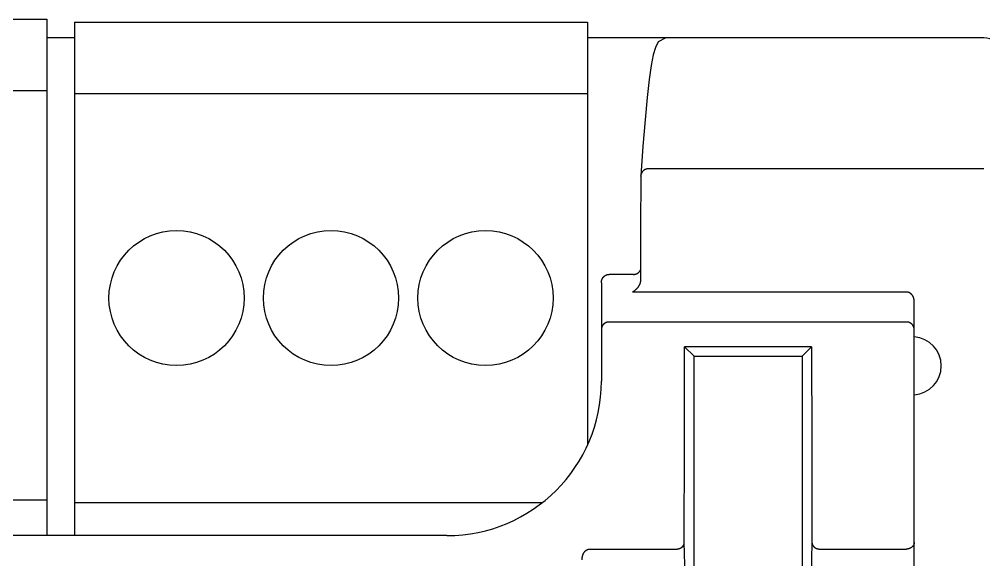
# Model space of a CAD drawing. Extents: x 867151 to 1787449, y -2071112 to -1028603.
# Drawn here: x 871188.07 to 871213.05, y -1032620.96 to -1032606.95 of the extents above; entities that cross this region are included whole.
import ezdxf

# ---------------------------------------------------------------- set-up
doc = ezdxf.new("R2010")
doc.units = 0
doc.header["$LTSCALE"] = 4
doc.header["$MEASUREMENT"] = 0
doc.layers.get('0').update_dxf_attribs({"linetype": 'CONTINUOUS'})
doc.layers.add('20000_FRONT_O', color=7, linetype='CONTINUOUS')

# ---------------------------------------------------------------- blocks, each defined once
blk = doc.blocks.new('CPU')
at = {"layer": '20000_FRONT_O', "color": 7, "linetype": 'Continuous'}
for p, q in [((82731.018, 11093.673), (82812.298, 11093.673)), ((82812.298, 11093.673), (82812.298, 11080.293)), ((82813.018, 11093.6), (82813.018, 11080.293)), ((82813.018, 11093.6), (82826.298, 11093.6)), ((82826.298, 11093.6), (82826.298, 11082.64)), ((82813.018, 11093.193), (82812.298, 11093.193)), ((82836.558, 11093.193), (82826.298, 11093.193)), ((82828.131, 11093.089), (82828.056, 11092.942)), ((82828.329, 11093.193), (82828.131, 11093.089)), ((82828.056, 11092.942), (82828.001, 11092.749)), ((82828.001, 11092.749), (82827.949, 11092.477)), ((82827.949, 11092.477), (82827.896, 11092.113)), ((82827.896, 11092.113), (82827.842, 11091.647)), ((82731.018, 11091.823), (82812.298, 11091.823)), ((82813.018, 11091.75), (82826.298, 11091.75)), ((82827.842, 11091.647), (82827.788, 11091.071)), ((82827.788, 11091.071), (82827.732, 11090.382)), ((82827.732, 11090.382), (82827.679, 11089.617)), ((82836.558, 11089.798), (82827.879, 11089.798)), ((82827.679, 11089.605), (82827.679, 11089.619)), ((82827.493, 11087.062), (82826.858, 11087.062)), ((82826.658, 11086.846), (82826.658, 11084.293)), ((82827.671, 11086.912), (82827.67, 11086.896)), ((82834.558, 11086.604), (82827.463, 11086.604)), ((82834.758, 11053.204), (82834.758, 11086.365)), ((82834.558, 11085.828), (82826.858, 11085.828)), ((82828.814, 11085.187), (82828.814, 11085.188)), ((82828.814, 11085.186), (82828.814, 11085.187)), ((82828.814, 11085.186), (82829.058, 11084.943)), ((82832.102, 11085.186), (82828.814, 11085.186)), ((82832.102, 11085.186), (82831.858, 11084.943)), ((82832.102, 11085.188), (82832.102, 11085.187)), ((82832.102, 11085.187), (82832.102, 11085.186)), ((82829.058, 11060.443), (82829.058, 11084.943)), ((82829.058, 11084.943), (82831.858, 11084.943)), ((82831.858, 11084.943), (82831.858, 11060.443)), ((82732.104, 11081.223), (82812.298, 11081.223)), ((82813.018, 11081.15), (82825.128, 11081.15)), ((82822.658, 11080.293), (82734.658, 11080.293)), ((82826.358, 11079.945), (82828.606, 11079.945)), ((82832.31, 11079.945), (82834.558, 11079.945))]:
    blk.add_line(p, q, dxfattribs=at)
for points in [[(82827.879, 11089.798), (82827.874, 11089.797), (82827.869, 11089.797), (82827.864, 11089.797), (82827.86, 11089.797), (82827.855, 11089.796), (82827.85, 11089.796), (82827.846, 11089.795), (82827.841, 11089.794), (82827.836, 11089.793), (82827.832, 11089.792), (82827.827, 11089.791), (82827.822, 11089.79), (82827.818, 11089.788), (82827.813, 11089.787), (82827.809, 11089.786), (82827.804, 11089.784), (82827.8, 11089.782), (82827.795, 11089.78), (82827.791, 11089.778), (82827.787, 11089.776), (82827.782, 11089.774), (82827.778, 11089.772), (82827.774, 11089.77), (82827.77, 11089.767), (82827.766, 11089.765), (82827.762, 11089.762), (82827.758, 11089.759), (82827.755, 11089.757), (82827.751, 11089.754), (82827.747, 11089.751), (82827.744, 11089.748), (82827.74, 11089.745), (82827.737, 11089.741), (82827.734, 11089.738), (82827.73, 11089.735), (82827.727, 11089.731), (82827.724, 11089.728), (82827.721, 11089.724), (82827.718, 11089.721), (82827.715, 11089.717), (82827.713, 11089.713), (82827.71, 11089.709), (82827.707, 11089.705), (82827.705, 11089.701), (82827.703, 11089.697), (82827.701, 11089.693), (82827.698, 11089.689), (82827.697, 11089.685), (82827.695, 11089.681), (82827.693, 11089.677), (82827.691, 11089.672), (82827.69, 11089.668), (82827.688, 11089.664), (82827.687, 11089.659), (82827.685, 11089.655), (82827.684, 11089.651), (82827.683, 11089.646), (82827.682, 11089.642), (82827.681, 11089.637), (82827.681, 11089.633), (82827.68, 11089.628), (82827.68, 11089.624), (82827.679, 11089.619)], [(82827.679, 11089.604), (82827.675, 11088.259), (82827.671, 11086.912)], [(82827.683, 11089.613), (82827.683, 11089.613), (82827.683, 11089.613), (82827.683, 11089.612), (82827.683, 11089.612), (82827.683, 11089.612), (82827.683, 11089.612), (82827.683, 11089.612), (82827.682, 11089.612), (82827.682, 11089.612), (82827.682, 11089.612), (82827.682, 11089.612), (82827.682, 11089.611), (82827.682, 11089.611), (82827.682, 11089.611), (82827.682, 11089.611), (82827.681, 11089.611), (82827.681, 11089.611), (82827.681, 11089.611), (82827.681, 11089.611), (82827.681, 11089.61), (82827.681, 11089.61), (82827.681, 11089.61), (82827.681, 11089.61), (82827.68, 11089.61), (82827.68, 11089.61), (82827.68, 11089.61), (82827.68, 11089.609), (82827.68, 11089.609), (82827.68, 11089.609), (82827.68, 11089.609), (82827.68, 11089.609), (82827.68, 11089.609), (82827.68, 11089.609), (82827.679, 11089.608), (82827.679, 11089.608), (82827.679, 11089.608), (82827.679, 11089.608), (82827.679, 11089.608), (82827.679, 11089.608), (82827.679, 11089.608), (82827.679, 11089.607), (82827.679, 11089.607), (82827.679, 11089.607), (82827.679, 11089.607), (82827.679, 11089.607), (82827.679, 11089.607), (82827.679, 11089.606), (82827.679, 11089.606), (82827.679, 11089.606), (82827.679, 11089.606), (82827.679, 11089.606), (82827.679, 11089.606), (82827.679, 11089.605), (82827.679, 11089.605), (82827.679, 11089.605), (82827.679, 11089.605), (82827.679, 11089.605)], [(82826.658, 11086.846), (82826.658, 11086.851), (82826.658, 11086.857), (82826.659, 11086.862), (82826.659, 11086.868), (82826.66, 11086.873), (82826.66, 11086.878), (82826.661, 11086.884), (82826.662, 11086.889), (82826.663, 11086.894), (82826.664, 11086.9), (82826.666, 11086.905), (82826.667, 11086.91), (82826.669, 11086.915), (82826.67, 11086.921), (82826.672, 11086.926), (82826.674, 11086.931), (82826.676, 11086.936), (82826.678, 11086.94), (82826.68, 11086.945), (82826.683, 11086.95), (82826.685, 11086.955), (82826.688, 11086.959), (82826.69, 11086.964), (82826.693, 11086.968), (82826.696, 11086.973), (82826.699, 11086.977), (82826.702, 11086.981), (82826.705, 11086.985), (82826.708, 11086.989), (82826.712, 11086.994), (82826.715, 11086.997), (82826.719, 11087.001), (82826.722, 11087.005), (82826.726, 11087.008), (82826.73, 11087.012), (82826.733, 11087.015), (82826.737, 11087.018), (82826.741, 11087.021), (82826.745, 11087.024), (82826.749, 11087.027), (82826.753, 11087.03), (82826.757, 11087.033), (82826.761, 11087.035), (82826.766, 11087.038), (82826.77, 11087.04), (82826.774, 11087.042), (82826.779, 11087.045), (82826.783, 11087.047), (82826.788, 11087.048), (82826.792, 11087.05), (82826.797, 11087.052), (82826.801, 11087.053), (82826.806, 11087.055), (82826.811, 11087.056), (82826.815, 11087.057), (82826.82, 11087.058), (82826.825, 11087.059), (82826.829, 11087.06), (82826.834, 11087.061), (82826.839, 11087.061), (82826.844, 11087.062), (82826.848, 11087.062), (82826.853, 11087.062), (82826.858, 11087.062)], [(82827.493, 11087.062), (82827.497, 11087.062), (82827.501, 11087.062), (82827.505, 11087.063), (82827.509, 11087.063), (82827.513, 11087.063), (82827.517, 11087.064), (82827.522, 11087.064), (82827.526, 11087.065), (82827.53, 11087.066), (82827.533, 11087.067), (82827.537, 11087.068), (82827.541, 11087.069), (82827.545, 11087.07), (82827.549, 11087.071), (82827.553, 11087.072), (82827.557, 11087.073), (82827.561, 11087.075), (82827.565, 11087.076), (82827.568, 11087.078), (82827.572, 11087.08), (82827.576, 11087.081), (82827.58, 11087.083), (82827.583, 11087.085), (82827.587, 11087.087), (82827.591, 11087.089), (82827.594, 11087.092), (82827.598, 11087.094), (82827.601, 11087.096), (82827.605, 11087.099), (82827.608, 11087.101), (82827.611, 11087.104), (82827.615, 11087.106), (82827.618, 11087.109), (82827.621, 11087.112), (82827.624, 11087.115), (82827.627, 11087.117), (82827.63, 11087.12), (82827.633, 11087.123), (82827.636, 11087.127), (82827.639, 11087.13), (82827.642, 11087.133), (82827.645, 11087.137), (82827.648, 11087.14), (82827.651, 11087.144), (82827.653, 11087.148), (82827.656, 11087.151), (82827.658, 11087.155), (82827.661, 11087.159), (82827.663, 11087.163), (82827.665, 11087.167), (82827.668, 11087.171), (82827.67, 11087.175), (82827.672, 11087.179), (82827.674, 11087.183)], [(82827.653, 11086.815), (82827.65, 11086.807), (82827.647, 11086.8), (82827.643, 11086.793), (82827.64, 11086.785), (82827.636, 11086.777), (82827.632, 11086.77), (82827.627, 11086.762), (82827.623, 11086.754), (82827.618, 11086.747), (82827.613, 11086.739), (82827.608, 11086.732), (82827.603, 11086.724), (82827.598, 11086.719), (82827.594, 11086.713), (82827.589, 11086.707), (82827.585, 11086.702), (82827.58, 11086.696), (82827.575, 11086.691), (82827.57, 11086.686), (82827.565, 11086.68), (82827.56, 11086.675), (82827.554, 11086.669), (82827.549, 11086.664), (82827.543, 11086.659), (82827.537, 11086.654), (82827.531, 11086.649), (82827.525, 11086.644), (82827.519, 11086.639), (82827.513, 11086.634), (82827.506, 11086.63), (82827.499, 11086.625), (82827.493, 11086.62), (82827.487, 11086.617), (82827.481, 11086.614), (82827.475, 11086.61), (82827.469, 11086.607), (82827.463, 11086.604)], [(82827.662, 11086.844), (82827.661, 11086.842), (82827.661, 11086.84), (82827.66, 11086.838), (82827.66, 11086.836), (82827.659, 11086.835), (82827.659, 11086.833), (82827.658, 11086.831), (82827.658, 11086.829), (82827.657, 11086.827), (82827.657, 11086.825), (82827.656, 11086.824), (82827.655, 11086.822), (82827.655, 11086.82), (82827.654, 11086.818), (82827.653, 11086.816), (82827.653, 11086.815)], [(82827.67, 11086.896), (82827.67, 11086.893), (82827.67, 11086.89), (82827.67, 11086.887), (82827.669, 11086.885), (82827.669, 11086.882), (82827.669, 11086.879), (82827.668, 11086.876), (82827.668, 11086.874), (82827.668, 11086.871), (82827.667, 11086.869), (82827.667, 11086.866), (82827.666, 11086.864), (82827.666, 11086.861), (82827.665, 11086.859), (82827.665, 11086.856), (82827.664, 11086.854), (82827.664, 11086.851), (82827.663, 11086.849), (82827.663, 11086.846), (82827.662, 11086.844)], [(82834.758, 11086.365), (82834.758, 11086.372), (82834.758, 11086.378), (82834.757, 11086.384), (82834.757, 11086.391), (82834.756, 11086.397), (82834.755, 11086.403), (82834.754, 11086.41), (82834.753, 11086.416), (82834.752, 11086.423), (82834.751, 11086.429), (82834.749, 11086.436), (82834.747, 11086.442), (82834.745, 11086.449), (82834.743, 11086.455), (82834.741, 11086.46), (82834.739, 11086.466), (82834.737, 11086.472), (82834.735, 11086.477), (82834.732, 11086.483), (82834.729, 11086.489), (82834.726, 11086.495), (82834.723, 11086.501), (82834.719, 11086.506), (82834.716, 11086.512), (82834.712, 11086.517), (82834.709, 11086.522), (82834.705, 11086.527), (82834.702, 11086.531), (82834.698, 11086.536), (82834.694, 11086.54), (82834.691, 11086.544), (82834.687, 11086.548), (82834.683, 11086.552), (82834.679, 11086.555), (82834.674, 11086.559), (82834.67, 11086.563), (82834.665, 11086.567), (82834.66, 11086.57), (82834.656, 11086.574), (82834.651, 11086.577), (82834.646, 11086.579), (82834.641, 11086.582), (82834.637, 11086.585), (82834.632, 11086.587), (82834.627, 11086.589), (82834.622, 11086.591), (82834.617, 11086.593), (82834.613, 11086.595), (82834.607, 11086.596), (82834.602, 11086.598), (82834.597, 11086.599), (82834.592, 11086.6), (82834.586, 11086.601), (82834.581, 11086.602), (82834.577, 11086.603), (82834.572, 11086.603), (82834.567, 11086.604), (82834.563, 11086.604), (82834.558, 11086.604)], [(82826.858, 11085.828), (82826.853, 11085.828), (82826.848, 11085.828), (82826.844, 11085.828), (82826.839, 11085.827), (82826.834, 11085.827), (82826.829, 11085.826), (82826.824, 11085.825), (82826.819, 11085.825), (82826.814, 11085.823), (82826.809, 11085.822), (82826.804, 11085.821), (82826.799, 11085.82), (82826.794, 11085.818), (82826.789, 11085.816), (82826.784, 11085.815), (82826.779, 11085.813), (82826.775, 11085.811), (82826.77, 11085.809), (82826.766, 11085.806), (82826.761, 11085.804), (82826.757, 11085.802), (82826.753, 11085.799), (82826.749, 11085.797), (82826.745, 11085.794), (82826.741, 11085.791), (82826.737, 11085.789), (82826.733, 11085.786), (82826.729, 11085.783), (82826.725, 11085.78), (82826.722, 11085.776), (82826.718, 11085.773), (82826.715, 11085.77), (82826.711, 11085.766), (82826.708, 11085.763), (82826.705, 11085.759), (82826.702, 11085.756), (82826.699, 11085.752), (82826.696, 11085.748), (82826.693, 11085.745), (82826.691, 11085.741), (82826.688, 11085.737), (82826.686, 11085.733), (82826.683, 11085.729), (82826.681, 11085.725), (82826.679, 11085.721), (82826.677, 11085.717), (82826.675, 11085.712), (82826.673, 11085.708), (82826.671, 11085.704), (82826.669, 11085.699), (82826.668, 11085.695), (82826.666, 11085.69), (82826.665, 11085.686), (82826.664, 11085.681), (82826.663, 11085.677), (82826.662, 11085.672), (82826.661, 11085.668), (82826.66, 11085.663), (82826.659, 11085.658), (82826.659, 11085.654), (82826.659, 11085.649), (82826.658, 11085.644), (82826.658, 11085.64), (82826.658, 11085.635)], [(82834.758, 11085.635), (82834.758, 11085.64), (82834.758, 11085.644), (82834.757, 11085.649), (82834.757, 11085.654), (82834.757, 11085.658), (82834.756, 11085.663), (82834.755, 11085.668), (82834.754, 11085.673), (82834.753, 11085.678), (82834.752, 11085.682), (82834.751, 11085.687), (82834.749, 11085.692), (82834.747, 11085.697), (82834.746, 11085.702), (82834.744, 11085.706), (82834.742, 11085.711), (82834.74, 11085.715), (82834.738, 11085.72), (82834.735, 11085.724), (82834.733, 11085.728), (82834.731, 11085.733), (82834.728, 11085.737), (82834.725, 11085.741), (82834.723, 11085.745), (82834.72, 11085.749), (82834.717, 11085.752), (82834.714, 11085.756), (82834.711, 11085.76), (82834.708, 11085.763), (82834.704, 11085.767), (82834.701, 11085.77), (82834.697, 11085.773), (82834.694, 11085.777), (82834.69, 11085.78), (82834.687, 11085.783), (82834.683, 11085.786), (82834.679, 11085.789), (82834.675, 11085.791), (82834.671, 11085.794), (82834.667, 11085.797), (82834.663, 11085.799), (82834.659, 11085.802), (82834.655, 11085.804), (82834.651, 11085.806), (82834.647, 11085.808), (82834.642, 11085.81), (82834.638, 11085.812), (82834.633, 11085.814), (82834.629, 11085.816), (82834.624, 11085.817), (82834.62, 11085.819), (82834.615, 11085.82), (82834.611, 11085.821), (82834.606, 11085.823), (82834.601, 11085.824), (82834.596, 11085.825), (82834.592, 11085.825), (82834.587, 11085.826), (82834.582, 11085.827), (82834.577, 11085.827), (82834.572, 11085.828), (82834.568, 11085.828), (82834.563, 11085.828), (82834.558, 11085.828)], [(82828.805, 11080.116), (82828.81, 11082.652), (82828.814, 11085.188)], [(82832.102, 11085.188), (82832.106, 11082.652), (82832.111, 11080.116)], [(82828.606, 11079.945), (82828.611, 11079.945), (82828.617, 11079.946), (82828.622, 11079.946), (82828.628, 11079.947), (82828.634, 11079.947), (82828.639, 11079.948), (82828.644, 11079.949), (82828.649, 11079.95), (82828.654, 11079.951), (82828.659, 11079.952), (82828.665, 11079.953), (82828.67, 11079.955), (82828.674, 11079.956), (82828.679, 11079.958), (82828.684, 11079.96), (82828.688, 11079.961), (82828.693, 11079.963), (82828.697, 11079.965), (82828.702, 11079.967), (82828.706, 11079.969), (82828.71, 11079.972), (82828.714, 11079.974), (82828.718, 11079.976), (82828.722, 11079.978), (82828.726, 11079.981), (82828.73, 11079.983), (82828.734, 11079.986), (82828.738, 11079.989), (82828.741, 11079.992), (82828.745, 11079.995), (82828.748, 11079.998), (82828.751, 11080), (82828.755, 11080.003), (82828.758, 11080.007), (82828.761, 11080.01), (82828.764, 11080.013), (82828.767, 11080.016), (82828.77, 11080.02), (82828.772, 11080.023), (82828.775, 11080.027), (82828.777, 11080.03), (82828.78, 11080.033), (82828.782, 11080.037), (82828.784, 11080.041), (82828.786, 11080.044), (82828.788, 11080.048), (82828.79, 11080.052), (82828.792, 11080.056), (82828.794, 11080.059), (82828.795, 11080.063), (82828.797, 11080.067), (82828.798, 11080.071), (82828.799, 11080.075), (82828.8, 11080.079), (82828.801, 11080.083), (82828.802, 11080.087), (82828.803, 11080.091), (82828.804, 11080.095), (82828.804, 11080.099), (82828.805, 11080.104), (82828.805, 11080.108), (82828.805, 11080.112), (82828.805, 11080.116)], [(82828.787, 11064.708), (82828.809, 11065.4), (82828.829, 11066.299), (82828.846, 11067.375), (82828.86, 11068.599), (82828.87, 11069.939), (82828.876, 11071.357), (82828.878, 11072.814), (82828.876, 11074.266), (82828.869, 11075.673), (82828.858, 11076.996), (82828.844, 11078.199), (82828.826, 11079.25), (82828.805, 11080.116)], [(82832.111, 11080.116), (82832.09, 11079.25), (82832.072, 11078.199), (82832.058, 11076.996), (82832.047, 11075.673), (82832.04, 11074.266), (82832.038, 11072.814), (82832.04, 11071.357), (82832.046, 11069.939), (82832.056, 11068.599), (82832.07, 11067.375), (82832.087, 11066.299), (82832.107, 11065.4), (82832.129, 11064.708)], [(82832.111, 11080.116), (82832.111, 11080.112), (82832.111, 11080.107), (82832.111, 11080.103), (82832.112, 11080.099), (82832.112, 11080.094), (82832.113, 11080.09), (82832.114, 11080.086), (82832.115, 11080.082), (82832.116, 11080.078), (82832.117, 11080.073), (82832.119, 11080.069), (82832.12, 11080.065), (82832.122, 11080.061), (82832.123, 11080.057), (82832.125, 11080.053), (82832.127, 11080.05), (82832.129, 11080.046), (82832.131, 11080.042), (82832.133, 11080.038), (82832.136, 11080.034), (82832.138, 11080.031), (82832.141, 11080.027), (82832.143, 11080.024), (82832.146, 11080.02), (82832.149, 11080.017), (82832.152, 11080.014), (82832.155, 11080.01), (82832.158, 11080.007), (82832.161, 11080.004), (82832.164, 11080.001), (82832.168, 11079.998), (82832.171, 11079.995), (82832.175, 11079.992), (82832.178, 11079.989), (82832.182, 11079.986), (82832.186, 11079.984), (82832.189, 11079.981), (82832.193, 11079.979), (82832.197, 11079.976), (82832.202, 11079.974), (82832.206, 11079.971), (82832.21, 11079.969), (82832.214, 11079.967), (82832.219, 11079.965), (82832.223, 11079.963), (82832.228, 11079.961), (82832.232, 11079.96), (82832.237, 11079.958), (82832.241, 11079.956), (82832.246, 11079.955), (82832.251, 11079.954), (82832.256, 11079.952), (82832.26, 11079.951), (82832.265, 11079.95), (82832.27, 11079.949), (82832.275, 11079.948), (82832.28, 11079.948), (82832.285, 11079.947), (82832.29, 11079.946), (82832.295, 11079.946), (82832.3, 11079.946), (82832.305, 11079.945), (82832.31, 11079.945)], [(82834.758, 11080.116), (82834.758, 11080.112), (82834.758, 11080.108), (82834.758, 11080.104), (82834.757, 11080.1), (82834.757, 11080.096), (82834.756, 11080.093), (82834.755, 11080.089), (82834.755, 11080.085), (82834.754, 11080.081), (82834.753, 11080.077), (82834.752, 11080.073), (82834.75, 11080.07), (82834.749, 11080.066), (82834.748, 11080.062), (82834.746, 11080.059), (82834.745, 11080.055), (82834.743, 11080.051), (82834.741, 11080.047), (82834.739, 11080.043), (82834.737, 11080.04), (82834.735, 11080.036), (82834.732, 11080.032), (82834.73, 11080.028), (82834.727, 11080.025), (82834.724, 11080.021), (82834.722, 11080.018), (82834.719, 11080.014), (82834.716, 11080.011), (82834.713, 11080.008), (82834.71, 11080.005), (82834.707, 11080.002), (82834.703, 11079.999), (82834.7, 11079.996), (82834.696, 11079.993), (82834.693, 11079.99), (82834.689, 11079.987), (82834.685, 11079.984), (82834.681, 11079.982), (82834.677, 11079.979), (82834.673, 11079.976), (82834.669, 11079.974), (82834.665, 11079.972), (82834.661, 11079.97), (82834.657, 11079.967), (82834.652, 11079.965), (82834.648, 11079.964), (82834.644, 11079.962), (82834.639, 11079.96), (82834.635, 11079.958), (82834.63, 11079.957), (82834.625, 11079.955), (82834.621, 11079.954), (82834.616, 11079.953), (82834.611, 11079.951), (82834.606, 11079.95), (82834.602, 11079.949), (82834.597, 11079.949), (82834.592, 11079.948), (82834.587, 11079.947), (82834.582, 11079.947), (82834.577, 11079.946), (82834.573, 11079.946), (82834.568, 11079.946), (82834.563, 11079.945), (82834.558, 11079.945)], [(82826.158, 11079.669), (82826.158, 11079.676), (82826.158, 11079.684), (82826.159, 11079.692), (82826.159, 11079.7), (82826.16, 11079.707), (82826.161, 11079.715), (82826.162, 11079.723), (82826.163, 11079.732), (82826.165, 11079.74), (82826.166, 11079.748), (82826.168, 11079.757), (82826.17, 11079.764), (82826.172, 11079.771), (82826.174, 11079.778), (82826.176, 11079.786), (82826.179, 11079.793), (82826.181, 11079.799), (82826.184, 11079.805), (82826.186, 11079.812), (82826.189, 11079.818), (82826.192, 11079.824), (82826.195, 11079.83), (82826.199, 11079.837), (82826.202, 11079.843), (82826.206, 11079.85), (82826.21, 11079.855), (82826.213, 11079.861), (82826.217, 11079.866), (82826.221, 11079.872), (82826.225, 11079.877), (82826.229, 11079.881), (82826.234, 11079.886), (82826.238, 11079.891), (82826.242, 11079.895), (82826.247, 11079.899), (82826.251, 11079.903), (82826.256, 11079.907), (82826.261, 11079.911), (82826.266, 11079.915), (82826.271, 11079.918), (82826.276, 11079.922), (82826.281, 11079.924), (82826.286, 11079.927), (82826.29, 11079.929), (82826.295, 11079.932), (82826.3, 11079.934), (82826.304, 11079.935), (82826.309, 11079.937), (82826.313, 11079.939), (82826.318, 11079.94), (82826.323, 11079.941), (82826.327, 11079.942), (82826.332, 11079.943), (82826.338, 11079.944), (82826.343, 11079.945), (82826.348, 11079.945), (82826.353, 11079.945), (82826.358, 11079.945)]]:
    blk.add_lwpolyline(points, dxfattribs=at)
for centre in [(82815.658, 11086.45), (82819.658, 11086.45), (82823.658, 11086.45)]:
    blk.add_circle(centre, 1.75, dxfattribs=at)
for centre, radius, start, end in [((82836.558, 11092.793), 0.4, 0, 90), ((82834.706, 11084.693), 0.752, 273.9499, 86.0501), ((82822.658, 11084.293), 4, 270.0001, 359.9999)]:
    blk.add_arc(centre, radius, start, end, dxfattribs=at)

msp = doc.modelspace()

# ---------------------------------------------------------------- block references
msp.add_blockref('CPU', (788376.488, -1043700.624))

doc.saveas('drawing.dxf')
